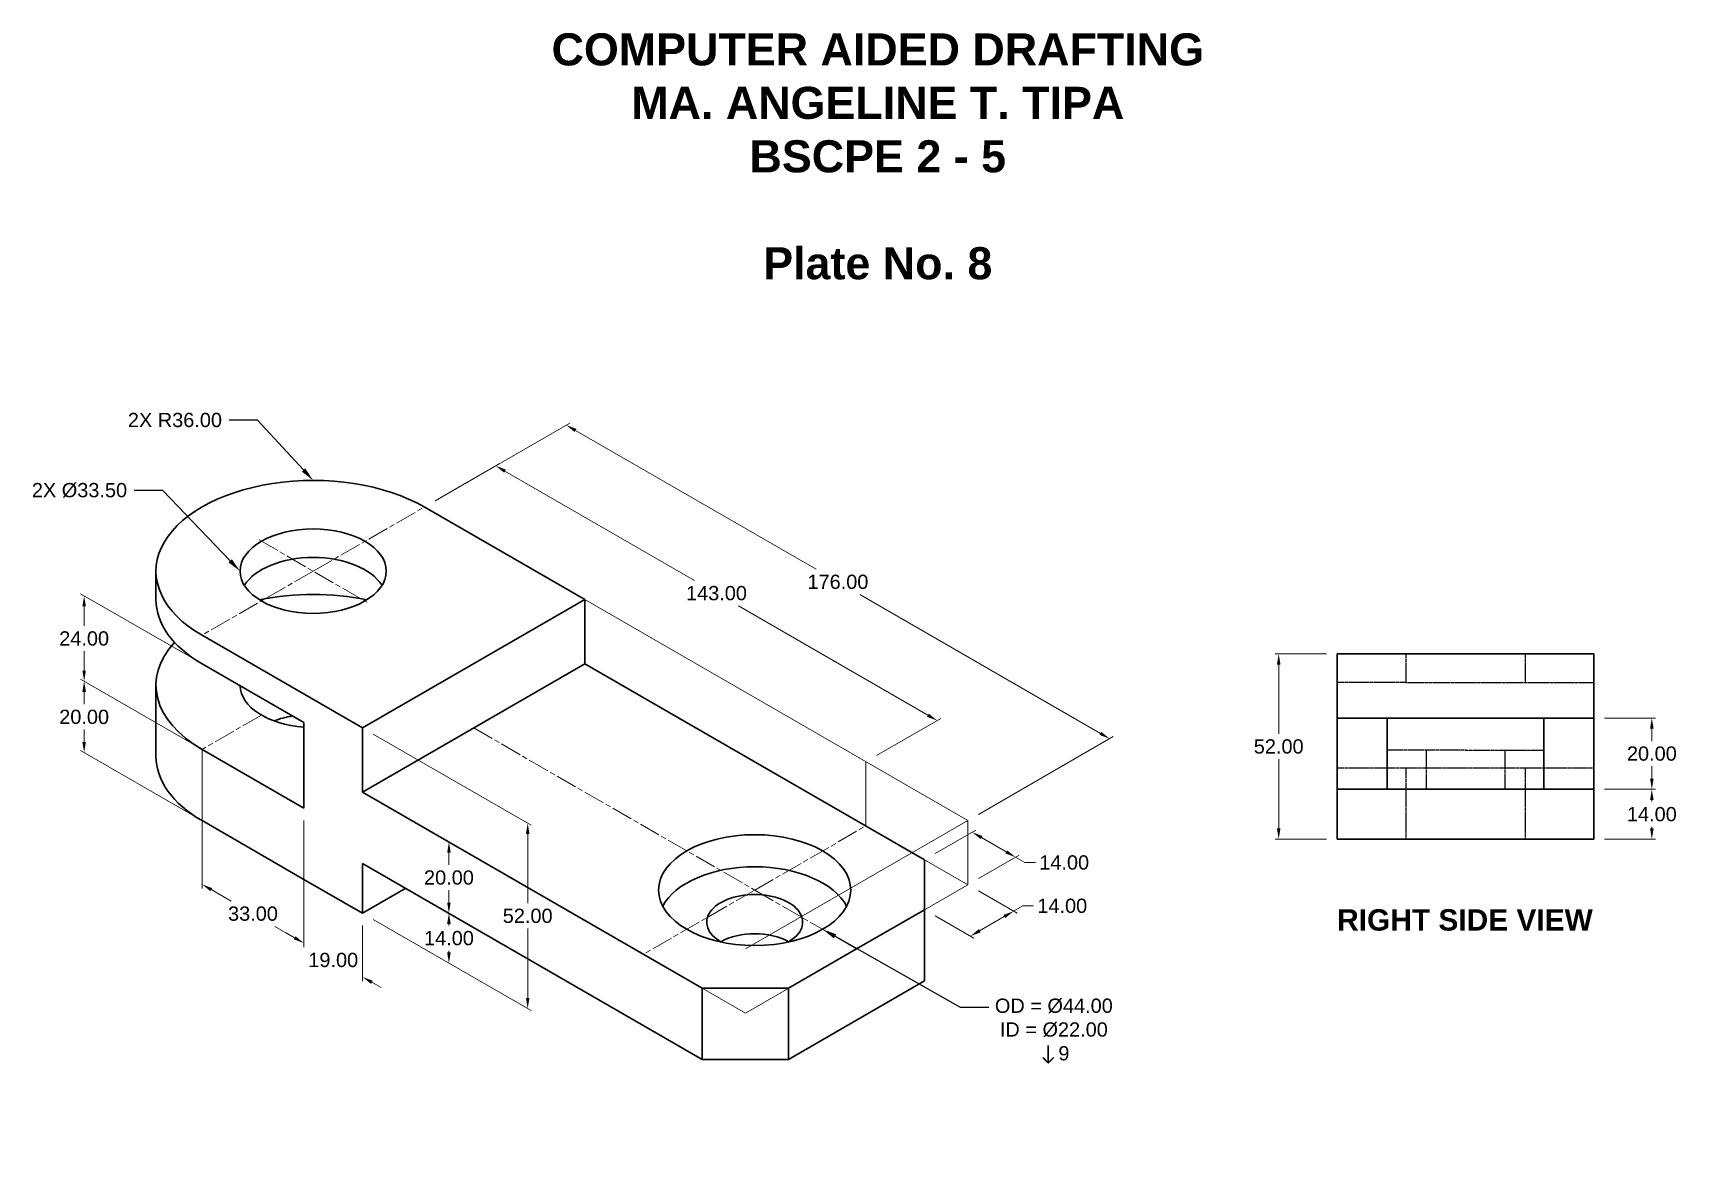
# Model space of a CAD drawing. Header units: inches. Extents: x 3408 to 3869, y 2950 to 3266.
import ezdxf
from ezdxf import colors
from ezdxf.entities.mleader import LeaderData, LeaderLine
from ezdxf.math import Vec2, Vec3

# ---------------------------------------------------------------- set-up
doc = ezdxf.new("R2010")
doc.units = ezdxf.units.IN
doc.header["$LTSCALE"] = 0.25
doc.header["$MEASUREMENT"] = 0
doc.linetypes.add('ACAD_ISO08W100', pattern=[36, 24, -3, 6, -3])
doc.linetypes.add('DASHED', pattern=[0.75, 0.5, -0.25])
for name, color, linetype, lineweight in [('center line', 132, 'ACAD_ISO08W100', 13), ('extension line', 110, 'Continuous', 13), ('guide line', 154, 'Continuous', 9), ('hidden line', 132, 'DASHED', 25), ('object line', 7, 'Continuous', 30)]:
    doc.layers.add(name, color=color, linetype=linetype, lineweight=lineweight)
doc.styles.get("Standard").update_dxf_attribs({"font": 'arial.ttf'})
doc.dimstyles.new('ISO-25', dxfattribs={"dimtxt": 4, "dimasz": 3, "dimexe": 1, "dimexo": 3, "dimgap": 1.5, "dimtad": 0, "dimtih": 1, "dimtoh": 1, "dimzin": 1, "dimdsep": 46, "dimtxsty": 'Standard', "dimcen": 0.5, "dimadec": 0, "dimazin": 0, "dimtfac": 1, "dimtofl": 0, "dimtmove": 0, "dimatfit": 3, "dimfxl": 0.03937, "dimlwd": 13, "dimlwe": 13, "dimarcsym": 0})

# ---------------------------------------------------------------- blocks, each defined once
blk = doc.blocks.new('*D0')
at = {"layer": 'Defpoints', "color": 0, "transparency": 16777216}
for p in [(3455.73, 3089.39), (3422.66, 3084.48), (3455.73, 3065.39)]:
    blk.add_point(p, dxfattribs=at)
at = {"layer": 'extension line', "color": 0, "linetype": 'Continuous', "lineweight": 13, "transparency": 16777216}
for p, q in [((3452.73, 3091.12), (3421.66, 3109.06)), ((3422.66, 3105.48), (3422.66, 3100.02)), ((3422.66, 3087.48), (3422.66, 3092.94)), ((3452.73, 3067.12), (3421.66, 3085.06))]:
    blk.add_line(p, q, dxfattribs=at)
at = {"layer": 'extension line', "color": 0, "transparency": 16777216}
for points in [[(3422.16, 3105.48), (3423.16, 3105.48), (3422.66, 3108.48)], [(3422.16, 3087.48), (3423.16, 3087.48), (3422.66, 3084.48)]]:
    blk.add_solid(points, dxfattribs=at)
at = {"layer": 'extension line', "color": 0, "transparency": 16777216, "insert": (3422.66, 3096.48), "char_height": 4, "attachment_point": 5}
blk.add_mtext('24.00', dxfattribs=at)
blk = doc.blocks.new('*D1')
at = {"layer": 'Defpoints', "color": 0, "transparency": 16777216}
for p in [(3455.73, 3065.39), (3422.66, 3064.48), (3455.73, 3045.39)]:
    blk.add_point(p, dxfattribs=at)
at = {"layer": 'extension line', "color": 0, "linetype": 'Continuous', "lineweight": 13, "transparency": 16777216}
for p, q in [((3452.73, 3067.12), (3421.66, 3085.06)), ((3422.66, 3081.48), (3422.66, 3078.02)), ((3422.66, 3067.48), (3422.66, 3070.94)), ((3452.73, 3047.12), (3421.66, 3065.06))]:
    blk.add_line(p, q, dxfattribs=at)
at = {"layer": 'extension line', "color": 0, "transparency": 16777216}
for points in [[(3422.16, 3081.48), (3423.16, 3081.48), (3422.66, 3084.48)], [(3422.16, 3067.48), (3423.16, 3067.48), (3422.66, 3064.48)]]:
    blk.add_solid(points, dxfattribs=at)
at = {"layer": 'extension line', "color": 0, "transparency": 16777216, "insert": (3422.66, 3074.48), "char_height": 4, "attachment_point": 5}
blk.add_mtext('20.00', dxfattribs=at)
blk = doc.blocks.new('*D2')
at = {"layer": 'Defpoints', "color": 0, "transparency": 16777216}
for p in [(3455.73, 3065.39), (3484.3, 3048.89), (3484.3, 3011.02)]:
    blk.add_point(p, dxfattribs=at)
at = {"layer": 'extension line', "color": 0, "linetype": 'Continuous', "lineweight": 13, "transparency": 16777216}
for p, q in [((3455.73, 3061.93), (3455.73, 3026.36)), ((3484.3, 3045.43), (3484.3, 3009.86)), ((3458.32, 3026.02), (3463.88, 3022.81)), ((3481.71, 3012.52), (3476.15, 3015.72))]:
    blk.add_line(p, q, dxfattribs=at)
at = {"layer": 'extension line', "color": 0, "transparency": 16777216}
for points in [[(3458.57, 3026.45), (3458.07, 3025.58), (3455.73, 3027.52)], [(3481.96, 3012.95), (3481.46, 3012.08), (3484.3, 3011.02)]]:
    blk.add_solid(points, dxfattribs=at)
at = {"layer": 'extension line', "color": 0, "transparency": 16777216, "insert": (3470.01, 3019.27), "char_height": 4, "attachment_point": 5}
blk.add_mtext('33.00', dxfattribs=at)
blk = doc.blocks.new('*D3')
at = {"layer": 'Defpoints', "color": 0, "transparency": 16777216}
for p in [(3500.76, 3033.39), (3500.76, 3019.39), (3524.98, 3005.4)]:
    blk.add_point(p, dxfattribs=at)
at = {"layer": 'extension line', "color": 0, "linetype": 'Continuous', "lineweight": 13, "transparency": 16777216}
for p, q in [((3503.76, 3031.66), (3525.98, 3018.83)), ((3503.76, 3017.66), (3525.98, 3004.83)), ((3524.98, 3016.4), (3524.98, 3015.95)), ((3524.98, 3008.4), (3524.98, 3008.86))]:
    blk.add_line(p, q, dxfattribs=at)
at = {"layer": 'extension line', "color": 0, "transparency": 16777216}
for points in [[(3524.48, 3016.4), (3525.48, 3016.4), (3524.98, 3019.4)], [(3524.48, 3008.4), (3525.48, 3008.4), (3524.98, 3005.4)]]:
    blk.add_solid(points, dxfattribs=at)
at = {"layer": 'extension line', "color": 0, "transparency": 16777216, "insert": (3524.98, 3012.4), "char_height": 4, "attachment_point": 5}
blk.add_mtext('14.00', dxfattribs=at)
blk = doc.blocks.new('*D4')
at = {"layer": 'Defpoints', "color": 0, "transparency": 16777216}
for p in [(3500.76, 3053.39), (3500.76, 3033.39), (3524.98, 3019.4)]:
    blk.add_point(p, dxfattribs=at)
at = {"layer": 'extension line', "color": 0, "linetype": 'Continuous', "lineweight": 13, "transparency": 16777216}
for p, q in [((3503.76, 3051.66), (3525.98, 3038.83)), ((3524.98, 3036.4), (3524.98, 3032.95)), ((3503.76, 3031.66), (3525.98, 3018.83)), ((3524.98, 3022.4), (3524.98, 3025.86))]:
    blk.add_line(p, q, dxfattribs=at)
at = {"layer": 'extension line', "color": 0, "transparency": 16777216}
for points in [[(3524.48, 3036.4), (3525.48, 3036.4), (3524.98, 3039.4)], [(3524.48, 3022.4), (3525.48, 3022.4), (3524.98, 3019.4)]]:
    blk.add_solid(points, dxfattribs=at)
at = {"layer": 'extension line', "color": 0, "transparency": 16777216, "insert": (3524.98, 3029.4), "char_height": 4, "attachment_point": 5}
blk.add_mtext('20.00', dxfattribs=at)
blk = doc.blocks.new('*D5')
at = {"layer": 'Defpoints', "color": 0, "transparency": 16777216}
for p in [(3500.76, 3071.39), (3547.07, 3044.65), (3500.76, 3019.39)]:
    blk.add_point(p, dxfattribs=at)
at = {"layer": 'extension line', "color": 0, "linetype": 'Continuous', "lineweight": 13, "transparency": 16777216}
for p, q in [((3503.76, 3069.66), (3548.07, 3044.07)), ((3547.07, 3041.65), (3547.07, 3022.19)), ((3503.76, 3017.66), (3548.07, 2992.07)), ((3547.07, 2995.65), (3547.07, 3015.11))]:
    blk.add_line(p, q, dxfattribs=at)
at = {"layer": 'extension line', "color": 0, "transparency": 16777216}
for points in [[(3546.57, 3041.65), (3547.57, 3041.65), (3547.07, 3044.65)], [(3546.57, 2995.65), (3547.57, 2995.65), (3547.07, 2992.65)]]:
    blk.add_solid(points, dxfattribs=at)
at = {"layer": 'extension line', "color": 0, "transparency": 16777216, "insert": (3547.07, 3018.65), "char_height": 4, "attachment_point": 5}
blk.add_mtext('52.00', dxfattribs=at)
blk = doc.blocks.new('*D7')
at = {"layer": 'Defpoints', "color": 0, "transparency": 16777216}
for p in [(3518.08, 3133.39), (3661.94, 3073.45), (3641.92, 3061.89)]:
    blk.add_point(p, dxfattribs=at)
at = {"layer": 'extension line', "color": 0, "linetype": 'Continuous', "lineweight": 13, "transparency": 16777216}
for p, q in [((3521.08, 3135.12), (3539.1, 3145.53)), ((3540.7, 3143.45), (3593.88, 3112.74)), ((3659.34, 3074.95), (3606.16, 3105.66)), ((3644.92, 3063.62), (3662.94, 3074.03))]:
    blk.add_line(p, q, dxfattribs=at)
at = {"layer": 'extension line', "color": 0, "transparency": 16777216}
for points in [[(3540.95, 3143.88), (3540.45, 3143.02), (3538.1, 3144.95)], [(3659.59, 3075.38), (3659.09, 3074.52), (3661.94, 3073.45)]]:
    blk.add_solid(points, dxfattribs=at)
at = {"layer": 'extension line', "color": 0, "transparency": 16777216, "insert": (3600.02, 3109.2), "char_height": 4, "attachment_point": 5}
blk.add_mtext('143.00', dxfattribs=at)
blk = doc.blocks.new('*D8')
at = {"layer": 'Defpoints', "color": 0, "transparency": 16777216}
for p in [(3518.08, 3133.39), (3710.3, 3068.37), (3670.5, 3045.39)]:
    blk.add_point(p, dxfattribs=at)
at = {"layer": 'extension line', "color": 0, "linetype": 'Continuous', "lineweight": 13, "transparency": 16777216}
for p, q in [((3521.08, 3135.12), (3558.88, 3156.95)), ((3560.48, 3154.87), (3627.96, 3115.91)), ((3707.71, 3069.87), (3640.23, 3108.83)), ((3673.5, 3047.12), (3711.3, 3068.95))]:
    blk.add_line(p, q, dxfattribs=at)
at = {"layer": 'extension line', "color": 0, "transparency": 16777216}
for points in [[(3560.73, 3155.3), (3560.23, 3154.44), (3557.88, 3156.37)], [(3707.96, 3070.3), (3707.46, 3069.44), (3710.3, 3068.37)]]:
    blk.add_solid(points, dxfattribs=at)
at = {"layer": 'extension line', "color": 0, "transparency": 16777216, "insert": (3634.09, 3112.37), "char_height": 4, "attachment_point": 5}
blk.add_mtext('176.00', dxfattribs=at)
blk = doc.blocks.new('*D9')
at = {"layer": 'Defpoints', "color": 0, "transparency": 16777216}
for p in [(3484.3, 3028.89), (3500.76, 3019.39), (3500.76, 3001.52)]:
    blk.add_point(p, dxfattribs=at)
at = {"layer": 'extension line', "color": 0, "linetype": 'Continuous', "lineweight": 13, "transparency": 16777216}
for p, q in [((3484.3, 3025.43), (3484.3, 3009.86)), ((3500.76, 3015.93), (3500.76, 3000.36)), ((3481.71, 3012.52), (3479.11, 3014.02)), ((3503.36, 3000.02), (3505.95, 2998.52))]:
    blk.add_line(p, q, dxfattribs=at)
at = {"layer": 'extension line', "color": 0, "transparency": 16777216}
for points in [[(3481.96, 3012.95), (3481.46, 3012.08), (3484.3, 3011.02)], [(3503.61, 3000.45), (3503.11, 2999.58), (3500.76, 3001.52)]]:
    blk.add_solid(points, dxfattribs=at)
at = {"layer": 'extension line', "color": 0, "transparency": 16777216, "insert": (3492.53, 3006.27), "char_height": 4, "attachment_point": 5}
blk.add_mtext('19.00', dxfattribs=at)
blk = doc.blocks.new('*D10')
at = {"layer": 'Defpoints', "color": 0, "transparency": 16777216}
for p in [(3774.1, 3092.18), (3757.72, 3040.18), (3774.1, 3040.18)]:
    blk.add_point(p, dxfattribs=at)
at = {"layer": 'extension line', "color": 0, "linetype": 'Continuous', "lineweight": 13, "transparency": 16777216}
for p, q in [((3771.1, 3092.18), (3756.72, 3092.18)), ((3757.72, 3089.18), (3757.72, 3069.72)), ((3757.72, 3043.18), (3757.72, 3062.63)), ((3771.1, 3040.18), (3756.72, 3040.18))]:
    blk.add_line(p, q, dxfattribs=at)
at = {"layer": 'extension line', "color": 0, "transparency": 16777216}
for points in [[(3757.22, 3089.18), (3758.22, 3089.18), (3757.72, 3092.18)], [(3757.22, 3043.18), (3758.22, 3043.18), (3757.72, 3040.18)]]:
    blk.add_solid(points, dxfattribs=at)
at = {"layer": 'extension line', "color": 0, "transparency": 16777216, "insert": (3757.72, 3066.18), "char_height": 4, "attachment_point": 5}
blk.add_mtext('52.00', dxfattribs=at)
blk = doc.blocks.new('*D11')
at = {"layer": 'Defpoints', "color": 0, "transparency": 16777216}
for p in [(3846.1, 3074.18), (3846.1, 3054.18), (3862.38, 3054.18)]:
    blk.add_point(p, dxfattribs=at)
at = {"layer": 'extension line', "color": 0, "linetype": 'Continuous', "lineweight": 13, "transparency": 16777216}
for p, q in [((3849.1, 3074.18), (3863.38, 3074.18)), ((3862.38, 3071.18), (3862.38, 3067.72)), ((3862.38, 3057.18), (3862.38, 3060.63)), ((3849.1, 3054.18), (3863.38, 3054.18))]:
    blk.add_line(p, q, dxfattribs=at)
at = {"layer": 'extension line', "color": 0, "transparency": 16777216}
for points in [[(3861.88, 3071.18), (3862.88, 3071.18), (3862.38, 3074.18)], [(3861.88, 3057.18), (3862.88, 3057.18), (3862.38, 3054.18)]]:
    blk.add_solid(points, dxfattribs=at)
at = {"layer": 'extension line', "color": 0, "transparency": 16777216, "insert": (3862.38, 3064.18), "char_height": 4, "attachment_point": 5}
blk.add_mtext('20.00', dxfattribs=at)
blk = doc.blocks.new('*D12')
at = {"layer": 'Defpoints', "color": 0, "transparency": 16777216}
for p in [(3846.1, 3054.18), (3846.1, 3040.18), (3862.38, 3040.18)]:
    blk.add_point(p, dxfattribs=at)
at = {"layer": 'extension line', "color": 0, "linetype": 'Continuous', "lineweight": 13, "transparency": 16777216}
for p, q in [((3849.1, 3054.18), (3863.38, 3054.18)), ((3862.38, 3051.18), (3862.38, 3050.72)), ((3862.38, 3043.18), (3862.38, 3043.63)), ((3849.1, 3040.18), (3863.38, 3040.18))]:
    blk.add_line(p, q, dxfattribs=at)
at = {"layer": 'extension line', "color": 0, "transparency": 16777216}
for points in [[(3861.88, 3051.18), (3862.88, 3051.18), (3862.38, 3054.18)], [(3861.88, 3043.18), (3862.88, 3043.18), (3862.38, 3040.18)]]:
    blk.add_solid(points, dxfattribs=at)
at = {"layer": 'extension line', "color": 0, "transparency": 16777216, "insert": (3862.38, 3047.18), "char_height": 4, "attachment_point": 5}
blk.add_mtext('14.00', dxfattribs=at)
blk = doc.blocks.new('*D13')
at = {"layer": 'Defpoints', "color": 0, "transparency": 16777216}
for p in [(3658.38, 3034.39), (3683.9, 3035.13), (3670.5, 3027.39)]:
    blk.add_point(p, dxfattribs=at)
at = {"layer": 'extension line', "color": 0, "linetype": 'Continuous', "lineweight": 13, "transparency": 16777216}
for p, q in [((3661.38, 3036.12), (3672.77, 3042.7)), ((3674.37, 3040.63), (3681.3, 3036.63)), ((3673.5, 3029.12), (3684.9, 3035.7)), ((3683.9, 3035.13), (3686.5, 3033.63)), ((3686.5, 3033.63), (3689.5, 3033.63))]:
    blk.add_line(p, q, dxfattribs=at)
at = {"layer": 'extension line', "color": 0, "transparency": 16777216}
for points in [[(3674.62, 3041.06), (3674.12, 3040.19), (3671.77, 3042.13)], [(3681.55, 3037.06), (3681.05, 3036.19), (3683.9, 3035.13)]]:
    blk.add_solid(points, dxfattribs=at)
at = {"layer": 'extension line', "color": 0, "transparency": 16777216, "insert": (3697.55, 3033.63), "char_height": 4, "attachment_point": 5}
blk.add_mtext('14.00', dxfattribs=at)
blk = doc.blocks.new('*D14')
at = {"layer": 'Defpoints', "color": 0, "transparency": 16777216}
for p in [(3670.5, 3027.39), (3658.38, 3020.39), (3683.36, 3019.97)]:
    blk.add_point(p, dxfattribs=at)
at = {"layer": 'extension line', "color": 0, "linetype": 'Continuous', "lineweight": 13, "transparency": 16777216}
for p, q in [((3673.5, 3025.66), (3684.36, 3019.39)), ((3683.36, 3019.97), (3685.95, 3021.47)), ((3685.95, 3021.47), (3688.95, 3021.47)), ((3661.38, 3018.66), (3672.23, 3012.39)), ((3673.83, 3014.47), (3680.76, 3018.47))]:
    blk.add_line(p, q, dxfattribs=at)
at = {"layer": 'extension line', "color": 0, "transparency": 16777216}
for points in [[(3680.51, 3018.9), (3681.01, 3018.03), (3683.36, 3019.97)], [(3673.58, 3014.9), (3674.08, 3014.03), (3671.23, 3012.97)]]:
    blk.add_solid(points, dxfattribs=at)
at = {"layer": 'extension line', "color": 0, "transparency": 16777216, "insert": (3697.01, 3021.47), "char_height": 4, "attachment_point": 5}
blk.add_mtext('14.00', dxfattribs=at)

msp = doc.modelspace()

# ---------------------------------------------------------------- linework, layer by layer
at = {"layer": 'center line'}
for p, q in [((3486.902, 3115.39), (3518.079, 3133.39)), ((3471.747, 3124.14), (3502.057, 3106.64)), ((3486.902, 3115.39), (3455.725, 3097.39)), ((3472.396, 3075.015), (3455.725, 3065.39)), ((3531.935, 3071.39), (3610.744, 3025.89)), ((3455.725, 3065.39), (3455.725, 3045.39)), ((3610.744, 3025.89), (3641.921, 3043.89)), ((3610.744, 3025.89), (3579.567, 3007.89)), ((3610.744, 3025.89), (3639.322, 3009.39))]:
    msp.add_line(p, q, dxfattribs=at)
at = {"layer": 'guide line'}
for p, q in [((3563.112, 3107.39), (3670.499, 3045.39)), ((3641.921, 3043.89), (3641.921, 3061.89)), ((3670.499, 3045.39), (3608.146, 3009.39)), ((3670.499, 3045.39), (3670.499, 3027.39)), ((3670.499, 3027.39), (3658.375, 3034.39)), ((3670.499, 3027.39), (3608.146, 2991.39)), ((3608.146, 2991.39), (3596.021, 2998.39))]:
    msp.add_line(p, q, dxfattribs=at)
at = {"layer": 'hidden line'}
for p, q in [((3793.354, 3092.177), (3793.354, 3084.177)), ((3826.854, 3092.177), (3826.854, 3084.177)), ((3793.354, 3084.177), (3774.104, 3084.177)), ((3793.354, 3084.177), (3846.104, 3084.177)), ((3799.104, 3065.177), (3788.104, 3065.177)), ((3810.104, 3065.177), (3799.104, 3065.177)), ((3799.104, 3065.177), (3799.104, 3054.177)), ((3810.104, 3065.177), (3821.104, 3065.177)), ((3821.104, 3065.177), (3821.104, 3054.177)), ((3821.104, 3065.177), (3832.104, 3065.177)), ((3774.104, 3060.177), (3846.104, 3060.177)), ((3793.354, 3060.177), (3793.354, 3040.177)), ((3826.854, 3060.177), (3826.854, 3040.177))]:
    msp.add_line(p, q, dxfattribs=at)
at = {"layer": 'object line'}
for p, q in [((3518.079, 3133.39), (3563.112, 3107.39)), ((3442.811, 3115.39), (3442.811, 3107.39)), ((3563.112, 3107.39), (3500.758, 3071.39)), ((3563.112, 3089.39), (3563.112, 3107.39)), ((3500.758, 3071.39), (3455.725, 3097.39)), ((3484.304, 3072.89), (3455.725, 3089.39)), ((3500.758, 3053.39), (3563.112, 3089.39)), ((3658.375, 3034.39), (3563.112, 3089.39)), ((3774.104, 3074.177), (3774.104, 3092.177)), ((3774.104, 3092.177), (3846.104, 3092.177)), ((3846.104, 3092.177), (3846.104, 3074.177)), ((3442.811, 3083.39), (3442.811, 3063.39)), ((3484.304, 3048.89), (3484.304, 3072.89)), ((3500.758, 3071.39), (3500.758, 3053.39)), ((3846.104, 3074.177), (3774.104, 3074.177)), ((3774.104, 3074.177), (3774.104, 3054.177)), ((3788.104, 3074.177), (3788.104, 3054.177)), ((3832.104, 3074.177), (3832.104, 3054.177)), ((3846.104, 3054.177), (3846.104, 3074.177)), ((3455.725, 3065.39), (3484.304, 3048.89)), ((3596.021, 2998.39), (3500.758, 3053.39)), ((3774.104, 3054.177), (3774.104, 3040.177)), ((3774.104, 3054.177), (3846.104, 3054.177)), ((3846.104, 3040.177), (3846.104, 3054.177)), ((3455.725, 3045.39), (3484.304, 3028.89)), ((3774.104, 3040.177), (3846.104, 3040.177)), ((3500.758, 3019.39), (3500.758, 3033.39)), ((3596.021, 2978.39), (3500.758, 3033.39)), ((3658.375, 3020.39), (3658.375, 3034.39)), ((3484.304, 3028.89), (3500.758, 3019.39)), ((3500.758, 3019.39), (3512.883, 3026.39)), ((3639.322, 3009.39), (3658.375, 3020.39)), ((3658.375, 3020.39), (3658.375, 3000.39)), ((3639.322, 3009.39), (3620.27, 2998.39)), ((3620.27, 2998.39), (3596.021, 2998.39)), ((3596.021, 2998.39), (3596.021, 2978.39)), ((3658.375, 3000.39), (3620.27, 2978.39)), ((3620.27, 2998.39), (3620.27, 2978.39)), ((3620.27, 2978.39), (3596.021, 2978.39))]:
    msp.add_line(p, q, dxfattribs=at)
for centre, major_axis, start_param, end_param in [((3486.902, 3115.39), (-44.091, 0), 3.9269908, 7.0685835), ((3486.902, 3107.39), (-20.514, 0), 3.486089, 5.938689), ((3486.902, 3107.39), (-44.091, 0), 6.2831853, 7.0685835), ((3486.902, 3083.39), (-44.091, 0), 10.6479397, 11.3432089), ((3486.902, 3083.39), (-44.091, 0), 5.7923026, 7.0685835), ((3486.902, 3083.39), (-20.514, 0), 6.2964415, 7.7269946), ((3486.902, 3063.39), (-20.514, 0), 4.9998526, 5.2779154), ((3486.902, 3063.39), (-44.091, 0), 0, 0.7853982), ((3610.744, 3016.89), (-26.944, 0), 3.4350578, 5.9897202), ((3610.744, 3016.89), (-13.472, 0), 2.3409258, 7.0838521), ((3610.744, 3005.89), (-13.472, 0), 3.9269908, 5.4977871)]:
    msp.add_ellipse(centre, major_axis=major_axis, ratio=0.5773503, start_param=start_param, end_param=end_param, dxfattribs=at)
for centre, major_axis in [((3486.902, 3115.39), (-20.514, 0)), ((3610.744, 3025.89), (-26.944, 0))]:
    msp.add_ellipse(centre, major_axis=major_axis, ratio=0.5773503, dxfattribs=at)

# ---------------------------------------------------------------- texts
at = {"layer": 'object line', "attachment_point": 1}
for s, width, insert, char_height in [('\\pxqc;{\\fArial|b1|i0|c0|p34;COMPUTER AIDED DRAFTING\\PMA. ANGELINE T. TIPA\\PBSCPE 2 - 5\\P\\PPlate No. 8}', 202.34854, (3544.09, 3266.293), 9), ('\\pxqc;{\\fArial|b1|i0|c0|p34;RIGHT SIDE VIEW}', 107.69337, (3756.124, 3020.529), 6)]:
    msp.add_mtext_dynamic_manual_height_columns(s, width=width, gutter_width=30, heights=[0], dxfattribs=dict(at, insert=insert, char_height=char_height))

# ---------------------------------------------------------------- dimensions: what is measured, and where the dimension line sits
at = {"layer": 'extension line'}
for p1, p2, distance, picture, middle in [((3518.079, 3133.39), (3670.499, 3045.39), 39.804, '*D8', (3634.093, 3112.371)), ((3518.079, 3133.39), (3641.921, 3061.89), 20.02, '*D7', (3600.02, 3109.199)), ((3455.725, 3089.39), (3455.725, 3065.39), -33.066, '*D0', (3422.659, 3096.481)), ((3500.758, 3019.39), (3500.758, 3071.39), -46.316, '*D5', (3547.075, 3018.65)), ((3500.758, 3053.39), (3500.758, 3033.39), 24.224, '*D4', (3524.983, 3029.404)), ((3658.375, 3034.39), (3670.499, 3027.39), 13.398, '*D13', (3697.55, 3033.626)), ((3484.304, 3028.89), (3500.758, 3019.39), -15.479, '*D9', (3492.531, 3006.267)), ((3658.375, 3020.39), (3670.499, 3027.39), -12.856, '*D14', (3697.008, 3021.468))]:
    dim = msp.add_aligned_dim(p1=p1, p2=p2, distance=distance, dimstyle='ISO-25', dxfattribs=at)
    dim.commit()
    dim.dimension.update_dxf_attribs({"geometry": picture, "text_midpoint": middle})
for base, p1, p2, picture, middle in [((3757.723, 3040.177), (3774.104, 3092.177), (3774.104, 3040.177), '*D10', (3757.723, 3066.177)), ((3862.378, 3054.177), (3846.104, 3074.177), (3846.104, 3054.177), '*D11', (3862.378, 3064.177))]:
    dim = msp.add_linear_dim(base=base, p1=p1, p2=p2, angle=90, dimstyle='ISO-25', dxfattribs=at)
    dim.commit()
    dim.dimension.update_dxf_attribs({"geometry": picture, "text_midpoint": middle})
for base, p1, p2, angle, picture, middle in [((3422.659, 3064.481), (3455.725, 3065.39), (3455.725, 3045.39), 270, '*D1', (3422.659, 3074.481)), ((3484.304, 3011.017), (3455.725, 3065.39), (3484.304, 3048.89), 330, '*D2', (3470.014, 3019.267)), ((3524.983, 3005.404), (3500.758, 3033.39), (3500.758, 3019.39), 270, '*D3', (3524.983, 3012.404))]:
    dim = msp.add_linear_dim(base=base, p1=p1, p2=p2, angle=angle, dimstyle='ISO-25', dxfattribs=at)
    dim.commit()
    dim.dimension.update_dxf_attribs({"geometry": picture, "text_midpoint": middle, "dimtype": 161})
dim = msp.add_linear_dim(base=(3862.378, 3040.177), p1=(3846.104, 3054.177), p2=(3846.104, 3040.177), angle=90, dimstyle='ISO-25', override={"dimtmove": 2}, dxfattribs=at)
dim.commit()
dim.dimension.update_dxf_attribs({"geometry": '*D12', "text_midpoint": (3862.378, 3047.177), "dimtype": 160})

# ---------------------------------------------------------------- leaders
ml = msp.add_multileader_mtext('Standard', dxfattribs=at)
ml.set_content('2X R36.00', color=256)
ml.set_leader_properties()
ml.build(insert=Vec2(0, 0))
ctx = ml.context
ctx.base_point, ctx.plane_origin = Vec3(3433.357, 3157.767), Vec3(3486.902, 3140.846)
ctx.text_align_type = 2
notes = []
notes.append((ctx, [(0, (1, 1, 0), (3471.332, 3157.767), (-1, 0), 8, [(0, [(3486.902, 3140.846)], 0, [])])]))
ctx.mtext.insert, ctx.mtext.alignment, ctx.mtext.flow_direction = Vec3(3461.332, 3159.803), 3, 5
ml = msp.add_multileader_mtext('Standard', dxfattribs=at)
ml.set_content('2X %%C33.50', color=256)
ml.set_leader_properties()
ml.build(insert=Vec2(0, 0))
ctx = ml.context
ctx.base_point, ctx.plane_origin = Vec3(3406.426, 3138.042), Vec3(3466.388, 3115.39)
ctx.text_align_type = 2
notes.append((ctx, [(0, (1, 1, 0), (3444.713, 3138.042), (-1, 0), 8, [(0, [(3466.388, 3115.39)], 0, [])])]))
ctx.mtext.insert, ctx.mtext.alignment, ctx.mtext.flow_direction = Vec3(3434.713, 3140.123), 3, 5
ml = msp.add_multileader_mtext('Standard', dxfattribs=at)
ml.set_content('OD = %%C44.00\\PID = %%C22.00\\P{\\fCalibri|b0|i0|c134|p34;↓}9', color=256)
ml.set_leader_properties()
ml.build(insert=Vec2(0, 0))
ctx = ml.context
ctx.base_point, ctx.plane_origin = Vec3(3676.375, 2993.083), Vec3(3637.688, 3025.89)
ctx.text_align_type = 1
notes.append((ctx, [(0, (1, 1, 0), (3668.375, 2993.083), (1, 0), 8, [(0, [(3629.796, 3014.89)], 0, [])])]))
ctx.mtext.insert, ctx.mtext.alignment, ctx.mtext.flow_direction = Vec3(3694.646, 2995.451), 2, 5
for ctx, leaders in notes:
    for number, flags, end, landing, length, lines in leaders:
        leader = LeaderData()
        leader.index, (leader.has_last_leader_line, leader.has_dogleg_vector, leader.attachment_direction) = number, flags
        leader.last_leader_point, leader.dogleg_vector, leader.dogleg_length = Vec3(end), Vec3(landing), length
        for number, points, colour, breaks in lines:
            line = LeaderLine()
            line.index, line.vertices, line.color, line.breaks = number, Vec3.list(points), colors.encode_raw_color(colour), breaks
            leader.lines.append(line)
        ctx.leaders.append(leader)

doc.saveas('drawing.dxf')
